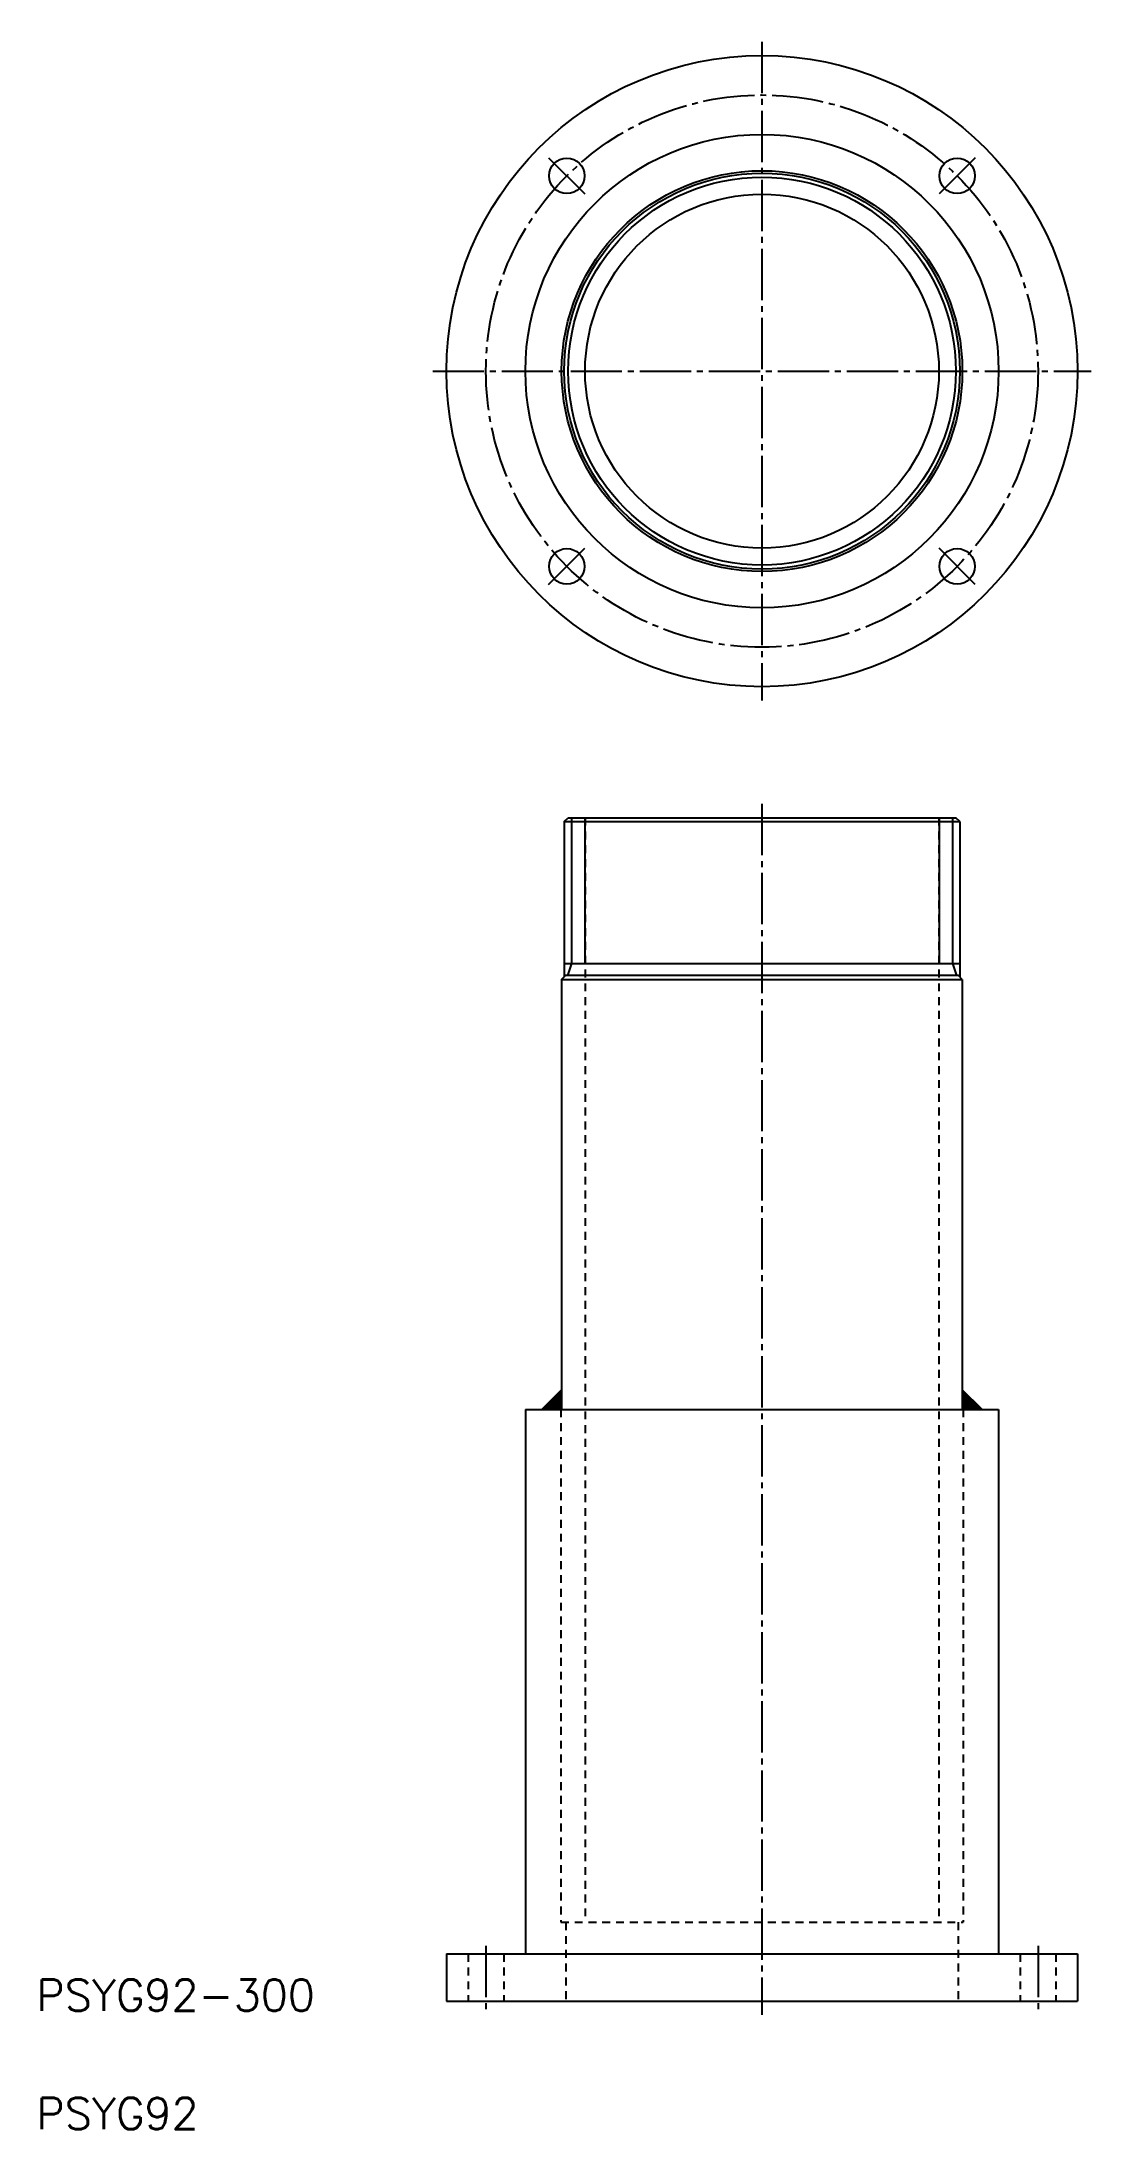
# Model space of a CAD drawing. Extents: x 106 to 372, y 20 to 549.
import ezdxf

# ---------------------------------------------------------------- set-up
doc = ezdxf.new("R2010")
doc.units = 0
doc.linetypes.add('CENTER', pattern=[17.5, 13, -1.5, 1.5, -1.5])
doc.linetypes.add('DASHED', pattern=[3.5, 2, -1.5])
doc.layers.get('0').update_dxf_attribs({"linetype": 'CONTINUOUS'})
doc.layers.add('CENTER', color=1, linetype='CENTER')
doc.styles.get("Standard").update_dxf_attribs({"font": 'txt.shx', "bigfont": '@extfont2.shx'})

# ---------------------------------------------------------------- blocks, each defined once
blk = doc.blocks.new('*U2')
at = {"color": 3, "linetype": 'CONTINUOUS'}
for p, q in [((237.63, 207.48), (232.63, 202.48)), ((237.63, 202.48), (237.63, 207.48)), ((339.23, 207.48), (339.23, 202.48)), ((344.23, 202.48), (339.23, 207.48)), ((232.63, 202.48), (237.63, 202.48)), ((339.23, 202.48), (344.23, 202.48))]:
    blk.add_line(p, q, dxfattribs=at)
for points in [[(237.63, 207.48), (232.63, 202.48), (237.63, 202.48)], [(339.23, 207.48), (339.23, 202.48), (344.23, 202.48)], [(232.63, 202.48), (232.63, 202.48), (237.63, 202.48)], [(339.23, 202.48), (339.23, 202.48), (344.23, 202.48)]]:
    blk.add_solid(points, dxfattribs=at)

msp = doc.modelspace()

# ---------------------------------------------------------------- linework, layer by layer
at = {"color": 7, "linetype": 'CONTINUOUS'}
for p, q in [((238.26, 351.48), (239.26, 352.48)), ((238.26, 351.48), (338.59, 351.48)), ((238.26, 351.48), (238.26, 312.12)), ((239.26, 352.48), (337.59, 352.48)), ((338.59, 351.48), (337.59, 352.48)), ((338.59, 351.48), (338.59, 312.12)), ((237.63, 311.48), (238.63, 312.48)), ((238.26, 315.48), (338.59, 315.48)), ((338.23, 312.48), (238.63, 312.48)), ((339.23, 311.48), (338.23, 312.48)), ((237.63, 311.48), (339.23, 311.48)), ((237.63, 311.48), (237.63, 202.48)), ((339.23, 311.48), (339.23, 202.48)), ((237.63, 207.48), (232.63, 202.48)), ((339.23, 207.48), (344.23, 202.48)), ((228.43, 202.48), (348.43, 202.48)), ((228.43, 202.48), (228.43, 64.48)), ((348.43, 202.48), (348.43, 64.48)), ((208.43, 64.48), (208.43, 52.48)), ((208.43, 64.48), (368.43, 64.48)), ((368.43, 64.48), (368.43, 52.48)), ((208.43, 52.48), (368.43, 52.48)), ((208.43, 52.48), (368.43, 52.48))]:
    msp.add_line(p, q, dxfattribs=at)
at = {"color": 3, "linetype": 'CONTINUOUS'}
for p, q in [((240.13, 352.48), (240.13, 315.48)), ((243.56, 315.48), (243.56, 352.48)), ((333.43, 315.48), (333.43, 352.48)), ((336.73, 352.48), (336.73, 315.48)), ((240.13, 315.48), (239.13, 312.48)), ((336.73, 315.48), (337.73, 312.48))]:
    msp.add_line(p, q, dxfattribs=at)
at = {"color": 3, "linetype": 'DASHED'}
for p, q in [((243.63, 352.48), (243.63, 72.48)), ((333.29, 352.48), (333.29, 72.48)), ((237.43, 202.48), (237.43, 72.48)), ((339.43, 202.48), (339.43, 72.48)), ((237.43, 72.48), (339.43, 72.48)), ((238.68, 72.48), (238.68, 52.48)), ((338.18, 72.48), (338.18, 52.48)), ((213.93, 64.48), (213.93, 52.48)), ((222.93, 64.48), (222.93, 52.48)), ((353.93, 64.48), (353.93, 52.48)), ((362.93, 64.48), (362.93, 52.48))]:
    msp.add_line(p, q, dxfattribs=at)
at = {"color": 7, "linetype": 'CONTINUOUS'}
for centre, radius in [((288.43, 465.69), 80), ((288.43, 465.69), 60), ((238.93, 515.18), 4.5), ((337.92, 515.18), 4.5), ((288.43, 465.69), 50.8), ((288.43, 465.69), 50.17), ((288.43, 465.69), 44.86), ((238.93, 416.19), 4.5), ((337.92, 416.19), 4.5)]:
    msp.add_circle(centre, radius, dxfattribs=at)
at = {"color": 3, "linetype": 'CONTINUOUS'}
msp.add_circle((288.43, 465.69), 49.16, dxfattribs=at)
at = {"layer": 'CENTER', "color": 1, "linetype": 'CENTER'}
for p, q in [((288.43, 549.19), (288.43, 382.19)), ((234.33, 519.78), (243.53, 510.59)), ((342.52, 519.78), (333.33, 510.59)), ((204.93, 465.69), (371.93, 465.69)), ((294.65, 465.69), (300.87, 465.69)), ((288.43, 459.46), (288.43, 453.24)), ((234.33, 411.59), (243.53, 420.78)), ((342.52, 411.59), (333.33, 420.78)), ((288.43, 355.98), (288.43, 48.98)), ((218.43, 66.48), (218.43, 50.48)), ((358.43, 66.48), (358.43, 50.48))]:
    msp.add_line(p, q, dxfattribs=at)
msp.add_circle((288.43, 465.69), 70, dxfattribs=at)

# ---------------------------------------------------------------- block references
at = {"color": 3, "linetype": 'CONTINUOUS'}
msp.add_blockref('*U2', (0, 0), dxfattribs=at)

# ---------------------------------------------------------------- texts
at = {"color": 7, "linetype": 'CONTINUOUS'}
for s, p in [('PSYG92-300', (104.41, 50)), ('PSYG92', (104.41, 20))]:
    msp.add_text(s, height=8, dxfattribs=at).set_placement(p)

doc.saveas('drawing.dxf')
